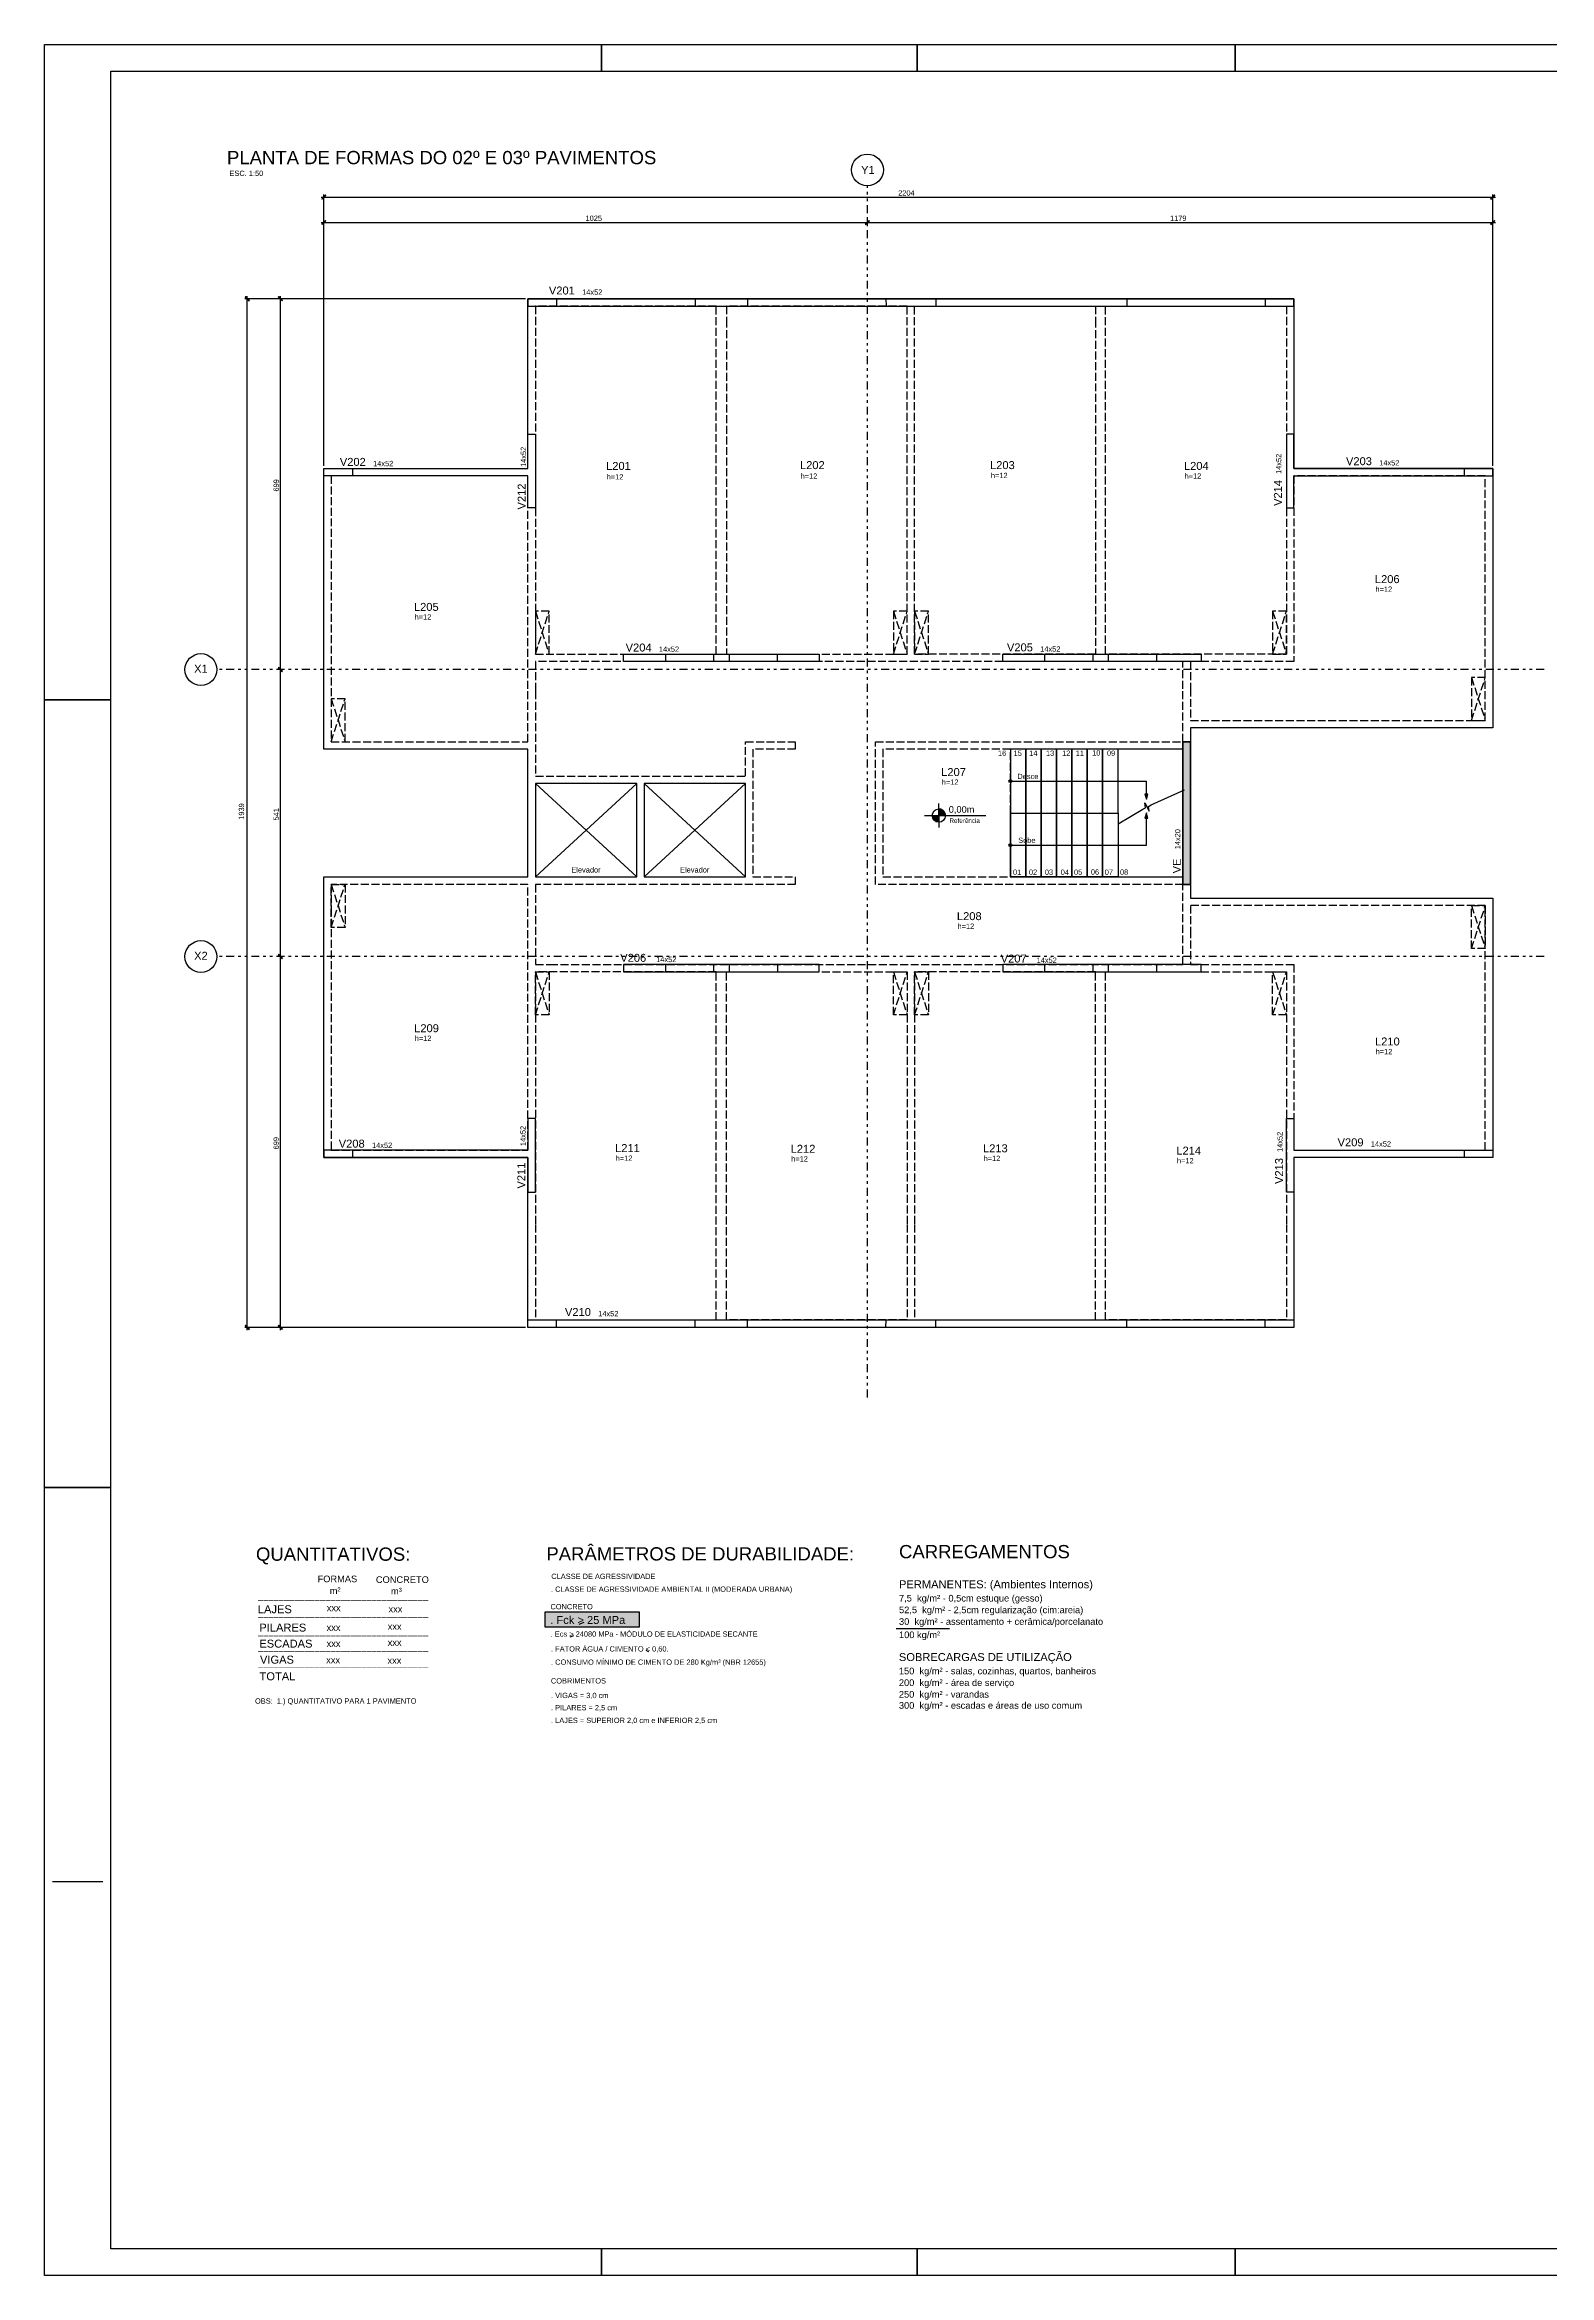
# Model space of a CAD drawing. Extents: x 0 to 119, y 0 to 84.
# Drawn here: x 0 to 56.7, y 0 to 84.1 of the extents above; entities that cross this region are included whole.
import ezdxf

# ---------------------------------------------------------------- set-up
doc = ezdxf.new("R2010")
doc.units = 0
doc.header["$MEASUREMENT"] = 0
doc.linetypes.add('ESTILO_TQS_0004', pattern=[1.09, 0.3, -0.15, 0.02, -0.15, 0.02, -0.15, 0.3])
doc.linetypes.add('ESTILO_TQS_0005', pattern=[0.4, 0.3, -0.1])
for name, color, linetype in [('1', 1, 'CONTINUOUS'), ('16', 10, 'CONTINUOUS'), ('2', 2, 'CONTINUOUS'), ('3', 3, 'CONTINUOUS'), ('4', 4, 'CONTINUOUS'), ('5', 5, 'CONTINUOUS'), ('7', 7, 'CONTINUOUS'), ('9', 254, 'CONTINUOUS')]:
    doc.layers.add(name, color=color, linetype=linetype)
doc.styles.add('TQS_ARIAL', font='arial.ttf')

msp = doc.modelspace()

# ---------------------------------------------------------------- linework, layer by layer
at = {"layer": '1', "linetype": 'Continuous'}
for p, q in [((10.4284, 78.349507), (54.7084, 78.349507)), ((10.5284, 76.597439), (10.5284, 78.449507)), ((54.6084, 76.806096), (54.6084, 78.449507)), ((10.4284, 77.392993), (31.1284, 77.392993)), ((10.5284, 68.219198), (10.5284, 77.492993)), ((30.9284, 77.392993), (54.7084, 77.392993)), ((31.0284, 77.363712), (31.0284, 77.492993)), ((31.0284, 77.363712), (31.0284, 77.492993)), ((54.6084, 68.219198), (54.6084, 77.492993)), ((9.679971, 74.519202), (7.544401, 74.519202)), ((7.644401, 35.639198), (7.644401, 74.619202)), ((18.1284, 74.519202), (8.793303, 74.519202)), ((8.893303, 60.4392), (8.893303, 74.619202)), ((8.893303, 49.6192), (8.893303, 60.6392)), ((8.824402, 60.5392), (8.793303, 60.5392)), ((8.824402, 60.5392), (8.793303, 60.5392)), ((18.5084, 56.239198), (22.3284, 52.719198)), ((18.5084, 52.719198), (22.3284, 56.239198)), ((22.6084, 56.239198), (26.4284, 52.719198)), ((22.6084, 52.719198), (26.4284, 56.239198)), ((36.418542, 56.334198), (41.548542, 56.334198)), ((41.548542, 55.845967), (41.548542, 56.334198)), ((41.731532, 55.438157), (42.9884, 55.999198)), ((33.17915, 55.033225), (35.491757, 55.033225)), ((33.469085, 55.033225), (33.969085, 55.033225)), ((33.719084, 55.017369), (33.469696, 55.017369)), ((33.719084, 55.001512), (33.471103, 55.001512)), ((33.719084, 54.985655), (33.473651, 54.985655)), ((33.719084, 54.969798), (33.477263, 54.969798)), ((33.719084, 54.953942), (33.481989, 54.953942)), ((33.719084, 54.938084), (33.487895, 54.938084)), ((33.719084, 54.922228), (33.495076, 54.922228)), ((33.719084, 54.906371), (33.503659, 54.906371)), ((33.719084, 54.890514), (33.513819, 54.890514)), ((33.719084, 54.874657), (33.525807, 54.874657)), ((33.719084, 54.858801), (33.539986, 54.858801)), ((33.719084, 54.842943), (33.556933, 54.842943)), ((33.719084, 54.827087), (33.577638, 54.827087)), ((33.719084, 54.81123), (33.604114, 54.81123)), ((33.719084, 54.795373), (33.642102, 54.795373)), ((33.719085, 55.283225), (33.719085, 55.491417)), ((33.719085, 55.283225), (33.719085, 54.783225)), ((33.719085, 54.783225), (33.719085, 55.283225)), ((33.719085, 55.271078), (33.796067, 55.271078)), ((33.719085, 55.255221), (33.834054, 55.255221)), ((33.719085, 55.239364), (33.86053, 55.239364)), ((33.719085, 55.223507), (33.881235, 55.223507)), ((33.719085, 55.207651), (33.898182, 55.207651)), ((33.719085, 55.191794), (33.912362, 55.191794)), ((33.719085, 55.175937), (33.924349, 55.175937)), ((33.719085, 55.16008), (33.934509, 55.16008)), ((33.719085, 55.144223), (33.943092, 55.144223)), ((33.719085, 55.128366), (33.950273, 55.128366)), ((33.719085, 55.112509), (33.956179, 55.112509)), ((33.719085, 55.096653), (33.960905, 55.096653)), ((33.719085, 55.080796), (33.964516, 55.080796)), ((33.719085, 55.064939), (33.967065, 55.064939)), ((33.719085, 55.049082), (33.968551, 55.049082)), ((33.719085, 54.783225), (33.719085, 54.583225)), ((40.478542, 54.719189), (41.410864, 55.27265)), ((41.548542, 53.924198), (41.548542, 54.940771)), ((36.418542, 53.924198), (41.548542, 53.924198)), ((9.041415, 49.7192), (8.793303, 49.7192)), ((9.041415, 49.7192), (8.793303, 49.7192)), ((8.893303, 35.639198), (8.893303, 49.8192)), ((10.695411, 35.739198), (7.544401, 35.739198)), ((18.1284, 35.739198), (8.793303, 35.739198)), ((32.117464, 24.383168), (34.117464, 24.383168))]:
    msp.add_line(p, q, dxfattribs=at)
at = {"layer": '1', "linetype": 'ESTILO_TQS_0005'}
for p, q in [((19.3084, 74.519202), (19.3084, 74.239202)), ((24.5284, 74.519202), (24.5284, 74.239202)), ((26.5084, 74.519202), (26.5084, 74.239202)), ((31.7284, 74.519202), (31.72986, 74.239202)), ((33.6084, 74.519202), (33.6084, 74.239202)), ((40.8084, 74.519202), (40.8084, 74.239202)), ((46.0284, 74.519202), (46.0284, 74.239202)), ((11.6084, 68.119198), (11.6084, 67.839198)), ((53.5284, 68.119198), (53.5284, 67.839198)), ((18.5084, 61.119202), (19.0284, 62.739202)), ((18.5084, 62.739202), (19.0284, 61.119202)), ((32.0084, 61.119202), (32.5284, 62.739202)), ((32.0084, 62.739202), (32.5284, 61.119202)), ((32.8084, 61.119202), (33.3284, 62.739202)), ((32.8084, 62.739202), (33.3284, 61.119202)), ((46.3084, 61.119202), (46.8284, 62.739202)), ((46.3084, 62.739202), (46.8284, 61.119202)), ((23.4084, 61.119202), (23.4084, 60.839202)), ((25.2284, 61.119202), (25.2284, 60.839202)), ((25.8084, 61.119202), (25.8084, 60.839202)), ((27.6284, 61.119202), (27.6284, 60.839202)), ((37.7084, 61.119202), (37.7084, 60.839202)), ((39.5284, 61.119202), (39.5284, 60.839202)), ((40.1084, 61.119202), (40.1084, 60.839202)), ((41.9284, 61.119202), (41.9284, 60.839202)), ((53.8084, 58.619198), (54.3284, 60.239198)), ((53.8084, 60.239198), (54.3284, 58.619198)), ((10.8084, 57.819198), (11.3284, 59.439198)), ((10.8084, 59.439198), (11.3284, 57.819198)), ((10.8084, 52.439202), (11.3284, 50.819202)), ((10.8084, 50.819202), (11.3284, 52.439202)), ((53.8084, 51.639202), (54.3284, 50.019202)), ((53.8084, 50.019202), (54.3284, 51.639202)), ((18.5084, 49.139198), (19.0284, 47.519198)), ((18.5084, 47.519198), (19.0284, 49.139198)), ((23.4084, 49.419198), (23.4084, 49.139198)), ((25.2284, 49.419198), (25.2284, 49.139198)), ((25.8084, 49.419198), (25.8084, 49.139198)), ((27.632302, 49.419198), (27.632302, 49.139198)), ((32.0084, 49.139198), (32.5284, 47.519198)), ((32.0084, 47.519198), (32.5284, 49.139198)), ((32.8084, 49.139198), (33.3284, 47.519198)), ((32.8084, 47.519198), (33.3284, 49.139198)), ((37.7084, 49.419198), (37.7084, 49.139198)), ((39.5284, 49.419198), (39.5284, 49.139198)), ((40.1084, 49.419198), (40.1084, 49.139198)), ((41.9284, 49.419198), (41.9284, 49.139198)), ((46.3084, 49.139198), (46.8284, 47.519198)), ((46.3084, 47.519198), (46.8284, 49.139198)), ((11.6084, 42.419202), (11.6084, 42.139202)), ((53.5284, 42.419202), (53.5284, 42.139202)), ((19.3084, 35.739198), (19.3084, 36.019198)), ((24.5284, 35.739198), (24.5284, 36.019198)), ((26.5084, 35.739198), (26.5084, 36.019198)), ((31.7284, 35.739198), (31.72986, 36.019198)), ((33.6084, 35.739198), (33.6084, 36.019198)), ((40.8084, 35.739198), (40.8084, 36.019198)), ((46.0284, 35.739198), (46.0284, 36.019198))]:
    msp.add_line(p, q, dxfattribs=at)
at = {"layer": '1', "linetype": 'Continuous'}
for points in [[(0.000062, 84.099942), (21.000062, 84.099942), (21.000062, 83.099942), (21.000062, 84.099942), (32.900062, 84.099942), (32.900062, 83.099942), (32.900062, 84.099942), (44.900062, 84.099942), (44.900062, 83.099942), (44.900062, 84.099942), (63.400062, 84.099942)], [(63.400062, -0.000058), (44.900062, -0.000058), (44.900062, 0.999942), (44.900062, -0.000058), (32.900062, -0.000058), (32.900062, 0.999942), (32.900062, -0.000058), (21.000062, -0.000058), (21.000062, 0.999942), (21.000062, -0.000058), (0.000062, -0.000058), (0.000062, 29.699942), (2.500062, 29.699942), (0.000062, 29.699942), (0.000062, 59.399942), (2.500062, 59.399942), (0.000062, 59.399942), (0.000062, 84.099942)], [(10.466517, 78.269946), (10.609423, 78.412852), (10.591745, 78.430529), (10.448839, 78.287624), (10.466517, 78.269946)], [(54.546517, 78.269946), (54.689423, 78.412852), (54.671745, 78.430529), (54.528839, 78.287624), (54.546517, 78.269946)], [(10.466517, 77.313432), (10.609423, 77.456338), (10.591745, 77.474016), (10.448839, 77.33111), (10.466517, 77.313432)], [(30.966517, 77.313432), (31.109423, 77.456338), (31.091745, 77.474016), (30.948839, 77.33111), (30.966517, 77.313432)], [(30.966517, 77.313432), (31.109423, 77.456338), (31.091745, 77.474016), (30.948839, 77.33111), (30.966517, 77.313432)], [(54.546517, 77.313432), (54.689423, 77.456338), (54.671745, 77.474016), (54.528839, 77.33111), (54.546517, 77.313432)], [(7.723961, 74.457319), (7.581056, 74.600224), (7.563378, 74.582547), (7.706284, 74.439641), (7.723961, 74.457319)], [(8.972864, 74.457319), (8.829958, 74.600224), (8.812281, 74.582547), (8.955186, 74.439641), (8.972864, 74.457319)], [(8.972864, 60.477317), (8.829958, 60.620223), (8.812281, 60.602545), (8.955186, 60.459639), (8.972864, 60.477317)], [(8.972864, 60.477317), (8.829958, 60.620223), (8.812281, 60.602545), (8.955186, 60.459639), (8.972864, 60.477317)], [(36.418542, 55.129198), (36.998542, 55.129198), (36.998542, 57.539198), (36.418542, 57.539198), (36.418542, 55.129198)], [(36.998542, 55.129198), (37.578542, 55.129198), (37.578542, 57.539198), (36.998542, 57.539198), (36.998542, 55.129198)], [(37.578542, 55.129198), (38.158542, 55.129198), (38.158542, 57.539198), (37.578542, 57.539198), (37.578542, 55.129198)], [(38.158542, 55.129198), (38.738542, 55.129198), (38.738542, 57.539198), (38.158542, 57.539198), (38.158542, 55.129198)], [(38.738542, 55.129198), (39.318542, 55.129198), (39.318542, 57.539198), (38.738542, 57.539198), (38.738542, 55.129198)], [(39.318542, 55.129198), (39.898542, 55.129198), (39.898542, 57.539198), (39.318542, 57.539198), (39.318542, 55.129198)], [(39.898542, 55.129198), (40.478542, 55.129198), (40.478542, 57.539198), (39.898542, 57.539198), (39.898542, 55.129198)], [(41.410871, 55.272637), (41.517761, 55.327805), (41.488454, 55.515723), (41.653958, 55.195053), (41.624651, 55.382972), (41.731541, 55.43814)], [(33.719085, 55.283225), (33.719085, 55.033225), (33.969085, 55.033225), (33.968551, 55.049082), (33.967065, 55.064939), (33.964516, 55.080796), (33.960905, 55.096653), (33.956179, 55.112509), (33.950273, 55.128366), (33.943092, 55.144223), (33.934509, 55.16008), (33.924214, 55.175937), (33.912183, 55.191794), (33.898046, 55.207651), (33.881074, 55.223507), (33.860361, 55.239364), (33.833794, 55.255221), (33.79572, 55.271078), (33.76735, 55.278521), (33.749346, 55.281387), (33.73122, 55.28293), (33.719085, 55.283225)], [(36.418542, 55.129198), (36.998542, 55.129198), (36.998542, 52.719198), (36.418542, 52.719198), (36.418542, 55.129198)], [(36.998542, 55.129198), (37.578542, 55.129198), (37.578542, 52.719198), (36.998542, 52.719198), (36.998542, 55.129198)], [(37.578542, 55.129198), (38.158542, 55.129198), (38.158542, 52.719198), (37.578542, 52.719198), (37.578542, 55.129198)], [(38.158542, 55.129198), (38.738542, 55.129198), (38.738542, 52.719198), (38.158542, 52.719198), (38.158542, 55.129198)], [(38.738542, 55.129198), (39.318542, 55.129198), (39.318542, 52.719198), (38.738542, 52.719198), (38.738542, 55.129198)], [(39.318542, 55.129198), (39.898542, 55.129198), (39.898542, 52.719198), (39.318542, 52.719198), (39.318542, 55.129198)], [(39.898542, 55.129198), (40.478542, 55.129198), (40.478542, 52.719198), (39.898542, 52.719198), (39.898542, 55.129198)], [(8.972864, 49.657317), (8.829958, 49.800223), (8.812281, 49.782545), (8.955186, 49.639639), (8.972864, 49.657317)], [(8.972864, 49.657317), (8.829958, 49.800223), (8.812281, 49.782545), (8.955186, 49.639639), (8.972864, 49.657317)], [(7.723961, 35.677316), (7.581056, 35.820221), (7.563378, 35.802543), (7.706284, 35.659638), (7.723961, 35.677316)], [(8.972864, 35.677316), (8.829958, 35.820221), (8.812281, 35.802543), (8.955186, 35.659638), (8.972864, 35.677316)]]:
    msp.add_lwpolyline(points, dxfattribs=at)
at = {"layer": '1', "linetype": 'ESTILO_TQS_0005'}
for points in [[(18.5084, 73.819202), (18.5084, 61.119202), (25.3284, 61.119202), (25.3284, 74.239202), (18.5084, 74.239202), (18.5084, 73.819202)], [(25.7084, 73.729202), (25.7084, 61.119202), (32.5284, 61.119202), (32.5284, 74.239202), (25.7084, 74.239202), (25.7084, 73.729202)], [(39.6284, 73.729202), (39.6284, 61.119202), (32.8084, 61.119202), (32.8084, 74.239202), (39.6284, 74.239202), (39.6284, 73.729202)], [(46.8284, 73.819202), (46.8284, 61.119202), (40.0084, 61.119202), (40.0084, 74.239202), (46.8284, 74.239202), (46.8284, 73.819202)], [(10.8084, 66.639198), (10.8084, 57.819198), (18.2284, 57.819198), (18.2284, 67.839198), (10.8084, 67.839198), (10.8084, 66.639198)], [(43.2084, 59.829202), (43.2084, 58.619198), (54.3284, 58.619198), (54.3284, 67.839198), (47.1084, 67.839198), (47.1084, 60.839202), (43.2084, 60.839202), (43.2084, 59.829202)], [(18.5084, 61.119202), (19.0284, 61.119202), (19.0284, 62.739202), (18.5084, 62.739202), (18.5084, 61.119202)], [(32.0084, 61.119202), (32.5284, 61.119202), (32.5284, 62.739202), (32.0084, 62.739202), (32.0084, 61.119202)], [(32.8084, 61.119202), (33.3284, 61.119202), (33.3284, 62.739202), (32.8084, 62.739202), (32.8084, 61.119202)], [(46.3084, 61.119202), (46.8284, 61.119202), (46.8284, 62.739202), (46.3084, 62.739202), (46.3084, 61.119202)], [(18.5084, 59.719202), (18.5084, 56.519198), (26.4284, 56.519198), (26.4284, 57.819198), (28.3084, 57.819198), (28.3084, 57.539198), (26.7084, 57.539198), (26.7084, 52.719198), (28.3084, 52.719198), (28.3084, 52.439198), (18.5084, 52.439198), (18.5084, 49.419198), (19.059934, 49.419198), (42.9284, 49.419198), (42.9284, 52.439198), (31.3284, 52.439198), (31.3284, 57.819198), (42.9284, 57.819198), (42.9284, 60.839202), (18.5084, 60.839202), (18.5084, 59.719202)], [(53.8084, 58.619198), (54.3284, 58.619198), (54.3284, 60.239198), (53.8084, 60.239198), (53.8084, 58.619198)], [(10.8084, 57.819198), (11.3284, 57.819198), (11.3284, 59.439198), (10.8084, 59.439198), (10.8084, 57.819198)], [(31.6084, 56.319198), (31.6084, 52.719198), (36.418542, 52.719198), (36.418542, 57.539198), (31.6084, 57.539198), (31.6084, 56.319198)], [(10.8084, 51.547749), (10.8084, 42.419202), (18.2284, 42.419202), (18.2284, 52.439202), (10.8084, 52.439202), (10.8084, 51.547749)], [(10.8084, 52.439202), (11.3284, 52.439202), (11.3284, 50.819202), (10.8084, 50.819202), (10.8084, 52.439202)], [(43.2084, 50.719292), (43.2084, 49.419198), (47.1084, 49.419198), (47.1084, 42.419202), (54.3284, 42.419202), (54.3284, 51.639202), (43.2084, 51.639202), (43.2084, 50.719292)], [(53.8084, 51.639202), (54.3284, 51.639202), (54.3284, 50.019202), (53.8084, 50.019202), (53.8084, 51.639202)], [(18.5084, 39.619198), (18.5084, 36.019198), (25.3284, 36.019198), (25.3284, 49.139198), (18.5084, 49.139198), (18.5084, 39.619198)], [(18.5084, 49.139198), (19.0284, 49.139198), (19.0284, 47.519198), (18.5084, 47.519198), (18.5084, 49.139198)], [(32.5284, 39.619198), (32.5284, 36.019198), (25.7084, 36.019198), (25.7084, 49.139198), (32.5284, 49.139198), (32.5284, 39.619198)], [(32.0084, 49.139198), (32.5284, 49.139198), (32.5284, 47.519198), (32.0084, 47.519198), (32.0084, 49.139198)], [(32.8084, 39.619198), (32.8084, 36.019198), (39.6284, 36.019198), (39.6284, 49.139198), (32.8084, 49.139198), (32.8084, 39.619198)], [(32.8084, 49.139198), (33.3284, 49.139198), (33.3284, 47.519198), (32.8084, 47.519198), (32.8084, 49.139198)], [(46.8284, 39.619198), (46.8284, 36.019198), (40.0084, 36.019198), (40.0084, 49.139198), (46.8284, 49.139198), (46.8284, 39.619198)], [(46.3084, 49.139198), (46.8284, 49.139198), (46.8284, 47.519198), (46.3084, 47.519198), (46.3084, 49.139198)]]:
    msp.add_lwpolyline(points, dxfattribs=at)
at = {"layer": '1', "linetype": 'Continuous'}
for centre, radius in [((31.0284, 79.374159), 0.6), ((5.894009, 60.5392), 0.6), ((33.719085, 55.033225), 0.25), ((5.894009, 49.7192), 0.6)]:
    msp.add_circle(centre, radius, dxfattribs=at)
for points in [[(10.466517, 78.269946), (10.591745, 78.430529), (10.448839, 78.287624)], [(10.466517, 78.269946), (10.448839, 78.287624), (10.466517, 78.269946)], [(10.466517, 78.269946), (10.609423, 78.412852), (10.591745, 78.430529)], [(54.546517, 78.269946), (54.671745, 78.430529), (54.528839, 78.287624)], [(54.546517, 78.269946), (54.528839, 78.287624), (54.546517, 78.269946)], [(54.546517, 78.269946), (54.689423, 78.412852), (54.671745, 78.430529)], [(10.466517, 77.313432), (10.591745, 77.474016), (10.448839, 77.33111)], [(10.466517, 77.313432), (10.609423, 77.456338), (10.591745, 77.474016)], [(30.966517, 77.313432), (31.091745, 77.474016), (30.948839, 77.33111)], [(30.966517, 77.313432), (31.091745, 77.474016), (30.948839, 77.33111)], [(30.966517, 77.313432), (31.109423, 77.456338), (31.091745, 77.474016)], [(30.966517, 77.313432), (31.109423, 77.456338), (31.091745, 77.474016)], [(54.546517, 77.313432), (54.671745, 77.474016), (54.528839, 77.33111)], [(54.546517, 77.313432), (54.689423, 77.456338), (54.671745, 77.474016)], [(10.466517, 77.313432), (10.448839, 77.33111), (10.466517, 77.313432)], [(30.966517, 77.313432), (30.948839, 77.33111), (30.966517, 77.313432)], [(30.966517, 77.313432), (30.948839, 77.33111), (30.966517, 77.313432)], [(54.546517, 77.313432), (54.528839, 77.33111), (54.546517, 77.313432)], [(7.723961, 74.457319), (7.581056, 74.600224), (7.563378, 74.582547)], [(7.723961, 74.457319), (7.563378, 74.582547), (7.706284, 74.439641)], [(7.723961, 74.457319), (7.706284, 74.439641), (7.723961, 74.457319)], [(8.972864, 74.457319), (8.829958, 74.600224), (8.812281, 74.582547)], [(8.972864, 74.457319), (8.812281, 74.582547), (8.955186, 74.439641)], [(8.972864, 74.457319), (8.955186, 74.439641), (8.972864, 74.457319)], [(8.972864, 60.477317), (8.829958, 60.620223), (8.812281, 60.602545)], [(8.972864, 60.477317), (8.829958, 60.620223), (8.812281, 60.602545)], [(8.972864, 60.477317), (8.812281, 60.602545), (8.955186, 60.459639)], [(8.972864, 60.477317), (8.812281, 60.602545), (8.955186, 60.459639)], [(8.972864, 60.477317), (8.955186, 60.459639), (8.972864, 60.477317)], [(8.972864, 60.477317), (8.955186, 60.459639), (8.972864, 60.477317)], [(8.972864, 49.657317), (8.829958, 49.800223), (8.812281, 49.782545)], [(8.972864, 49.657317), (8.829958, 49.800223), (8.812281, 49.782545)], [(8.972864, 49.657317), (8.812281, 49.782545), (8.955186, 49.639639)], [(8.972864, 49.657317), (8.812281, 49.782545), (8.955186, 49.639639)], [(8.972864, 49.657317), (8.955186, 49.639639), (8.972864, 49.657317)], [(8.972864, 49.657317), (8.955186, 49.639639), (8.972864, 49.657317)], [(7.723961, 35.677316), (7.581056, 35.820221), (7.563378, 35.802543)], [(7.723961, 35.677316), (7.563378, 35.802543), (7.706284, 35.659638)], [(7.723961, 35.677316), (7.706284, 35.659638), (7.723961, 35.677316)], [(8.972864, 35.677316), (8.829958, 35.820221), (8.812281, 35.802543)], [(8.972864, 35.677316), (8.812281, 35.802543), (8.955186, 35.659638)], [(8.972864, 35.677316), (8.955186, 35.659638), (8.972864, 35.677316)]]:
    msp.add_solid(points, dxfattribs=at)
at = {"layer": '16', "linetype": 'Continuous'}
msp.add_lwpolyline([(42.9284, 57.819198), (43.2084, 57.819198), (43.2084, 52.439198), (42.9284, 52.439198), (42.9284, 57.819198)], dxfattribs=at)
for points in [[(42.9284, 57.819198), (43.2084, 57.819198), (43.2084, 52.439198)], [(42.9284, 57.819198), (43.2084, 52.439198), (42.9284, 52.439198)], [(42.9284, 57.819198), (42.9284, 52.439198), (42.9284, 57.819198)]]:
    msp.add_solid(points, dxfattribs=at)
at = {"layer": '2', "linetype": 'ESTILO_TQS_0004'}
for p, q in [((31.0284, 33.100425), (31.0284, 78.774159)), ((56.54686, 60.5392), (6.494009, 60.5392)), ((56.54686, 49.7192), (6.494009, 49.7192))]:
    msp.add_line(p, q, dxfattribs=at)
at = {"layer": '2', "linetype": 'Continuous'}
for p, q in [((31.0284, 77.263712), (31.0284, 77.263712)), ((31.0284, 77.263712), (31.0284, 77.263712)), ((54.6084, 76.706096), (54.6084, 76.706096)), ((10.5284, 76.497439), (10.5284, 76.497439)), ((9.779971, 74.519202), (9.779971, 74.519202)), ((18.2284, 74.519202), (18.2284, 74.519202)), ((10.5284, 68.119198), (10.5284, 68.119198)), ((54.6084, 68.119198), (54.6084, 68.119198)), ((8.924402, 60.5392), (8.924402, 60.5392)), ((8.924402, 60.5392), (8.924402, 60.5392)), ((9.141415, 49.7192), (9.141415, 49.7192)), ((9.141415, 49.7192), (9.141415, 49.7192)), ((10.795411, 35.739198), (10.795411, 35.739198)), ((18.2284, 35.739198), (18.2284, 35.739198)), ((20.156247, 24.549828), (20.341433, 24.630958)), ((19.823528, 24.068717), (19.954945, 24.129097)), ((22.668439, 23.564635), (22.778544, 23.51491))]:
    msp.add_line(p, q, dxfattribs=at)
for points in [[(41.492542, 55.845967), (41.548542, 55.649967), (41.604542, 55.845967), (41.492542, 55.845967)], [(41.604542, 54.940771), (41.548542, 55.136771), (41.492542, 54.940771), (41.604542, 54.940771)]]:
    msp.add_lwpolyline(points, dxfattribs=at)
for centre in [(36.418542, 56.334198), (36.418542, 53.924198)]:
    msp.add_circle(centre, 0.053637, dxfattribs=at)
for points in [[(36.47218, 56.334198), (36.391723, 56.38065), (36.368139, 56.352544)], [(36.47218, 56.334198), (36.368139, 56.352544), (36.368139, 56.315853)], [(36.47218, 56.334198), (36.427856, 56.387021), (36.391723, 56.38065)], [(36.47218, 56.334198), (36.459631, 56.368676), (36.427856, 56.387021)], [(36.47218, 56.334198), (36.368139, 56.315853), (36.391723, 56.287747)], [(36.47218, 56.334198), (36.391723, 56.287747), (36.427856, 56.281376)], [(36.47218, 56.334198), (36.427856, 56.281376), (36.459631, 56.299721)], [(36.47218, 56.334198), (36.459631, 56.299721), (36.47218, 56.334198)], [(41.492542, 55.845967), (41.548542, 55.649967), (41.604542, 55.845967)], [(41.492542, 55.845967), (41.604542, 55.845967), (41.492542, 55.845967)], [(41.604542, 54.940771), (41.548542, 55.136771), (41.492542, 54.940771)], [(41.604542, 54.940771), (41.492542, 54.940771), (41.604542, 54.940771)], [(36.47218, 53.924198), (36.391723, 53.97065), (36.368139, 53.942544)], [(36.47218, 53.924198), (36.368139, 53.942544), (36.368139, 53.905853)], [(36.47218, 53.924198), (36.368139, 53.905853), (36.391723, 53.877747)], [(36.47218, 53.924198), (36.427856, 53.977021), (36.391723, 53.97065)], [(36.47218, 53.924198), (36.391723, 53.877747), (36.427856, 53.871376)], [(36.47218, 53.924198), (36.459631, 53.958676), (36.427856, 53.977021)], [(36.47218, 53.924198), (36.427856, 53.871376), (36.459631, 53.889721)], [(36.47218, 53.924198), (36.459631, 53.889721), (36.47218, 53.924198)]]:
    msp.add_solid(points, dxfattribs=at)
at = {"layer": '3', "linetype": 'Continuous'}
for points in [[(47.1084, 74.519202), (47.1084, 68.119198), (54.6084, 68.119198), (54.6084, 58.339198), (43.2084, 58.339198), (43.2084, 51.919202), (54.6084, 51.919202), (54.6084, 42.139202), (47.1084, 42.139202), (47.1084, 35.739198), (18.2284, 35.739198), (18.2284, 42.139202), (10.5284, 42.139202), (10.5284, 52.719202), (18.2284, 52.719202), (18.2284, 57.539198), (10.5284, 57.539198), (10.5284, 68.119198), (18.2284, 68.119198), (18.2284, 74.519202), (47.1084, 74.519202)], [(36.418542, 57.539198), (36.418542, 52.719198), (42.9284, 52.719198), (42.9284, 57.539198), (36.418542, 57.539198)], [(18.5084, 55.419198), (18.5084, 52.719198), (22.3284, 52.719198), (22.3284, 56.239198), (18.5084, 56.239198), (18.5084, 55.419198)], [(22.6084, 55.419198), (22.6084, 52.719198), (26.4284, 52.719198), (26.4284, 56.239198), (22.6084, 56.239198), (22.6084, 55.419198)]]:
    msp.add_lwpolyline(points, dxfattribs=at)
at = {"layer": '4', "linetype": 'Continuous'}
for points in [[(47.1084, 74.519202), (18.2284, 74.519202), (18.2284, 74.239202), (47.1084, 74.239202), (47.1084, 74.519202)], [(10.5284, 68.119198), (18.2284, 68.119198), (18.2284, 69.419202), (18.5084, 69.419202), (18.5084, 66.639202), (18.2284, 66.639202), (18.2284, 67.839198), (10.5284, 67.839198), (10.5284, 68.119198)], [(54.6084, 68.119198), (47.1084, 68.119198), (47.1084, 69.419202), (46.8284, 69.419202), (46.8284, 66.639202), (47.1084, 66.639202), (47.1084, 67.839198), (54.6084, 67.839198), (54.6084, 68.119198)], [(21.8284, 61.119202), (29.2084, 61.119202), (29.2084, 60.839202), (21.8284, 60.839202), (21.8284, 61.119202)], [(36.1284, 61.119202), (43.6084, 61.119202), (43.6084, 60.839202), (36.1284, 60.839202), (36.1284, 61.119202)], [(42.9284, 57.819198), (42.9284, 52.439198), (43.2084, 52.439198), (43.2084, 57.819198), (42.9284, 57.819198)], [(21.8284, 49.139198), (29.2084, 49.139198), (29.2084, 49.419198), (21.8284, 49.419198), (21.8284, 49.139198)], [(36.1284, 49.139198), (43.6084, 49.139198), (43.6084, 49.419198), (36.1284, 49.419198), (36.1284, 49.139198)], [(10.5284, 42.139202), (18.2284, 42.139202), (18.2284, 40.839198), (18.5084, 40.839198), (18.5084, 43.619198), (18.2284, 43.619198), (18.2284, 42.419202), (10.5284, 42.419202), (10.5284, 42.139202)], [(54.6084, 42.139202), (47.1084, 42.139202), (47.1084, 40.839198), (46.8284, 40.839198), (46.8284, 43.619198), (47.1084, 43.619198), (47.1084, 42.419202), (54.6084, 42.419202), (54.6084, 42.139202)], [(47.1084, 35.739198), (18.2284, 35.739198), (18.2284, 36.019198), (47.1084, 36.019198), (47.1084, 35.739198)], [(18.873333, 25.020963), (22.418137, 25.020963), (22.418137, 24.436727), (18.873333, 24.436727), (18.873333, 25.020963)]]:
    msp.add_lwpolyline(points, dxfattribs=at)
at = {"layer": '7', "linetype": 'Continuous'}
for p, q in [((2.500062, 83.099942), (117.900062, 83.099942)), ((2.500062, 0.999942), (2.500062, 83.099942)), ((0.300062, 14.849942), (2.200062, 14.849942)), ((117.900062, 0.999942), (2.500062, 0.999942))]:
    msp.add_line(p, q, dxfattribs=at)
at = {"layer": '9', "linetype": 'Continuous'}
msp.add_lwpolyline([(18.873333, 25.020963), (22.418137, 25.020963), (22.418137, 24.436727), (18.873333, 24.436727), (18.873333, 25.020963)], dxfattribs=at)
for points in [[(18.873333, 25.020963), (22.418137, 25.020963), (22.418137, 24.436727)], [(18.873333, 25.020963), (22.418137, 24.436727), (18.873333, 24.436727)], [(18.873333, 25.020963), (18.873333, 24.436727), (18.873333, 25.020963)]]:
    msp.add_solid(points, dxfattribs=at)

# ---------------------------------------------------------------- texts
at = {"layer": '1', "linetype": 'Continuous', "style": 'TQS_ARIAL'}
for s, height, p in [('Referência', 0.17, (34.121903, 54.758986)), ('_________________________________', 0.25, (8.052694, 25.492301)), ('_________________________________', 0.25, (8.052694, 24.860812)), ('_________________________________', 0.25, (8.052694, 24.170164)), ('_________________________________', 0.25, (8.052694, 23.572239)), ('_________________________________', 0.25, (8.052694, 22.964895))]:
    msp.add_text(s, height=height, dxfattribs=at).set_placement(p)
at = {"layer": '2', "linetype": 'Continuous', "style": 'TQS_ARIAL'}
for s, height, p in [('ESC. 1:50', 0.2, (6.972867, 79.148455)), ('2204', 0.2, (32.1884, 78.409507)), ('1025', 0.2, (20.3984, 77.452993)), ('1179', 0.2, (42.4384, 77.452993)), ('14x52', 0.2, (20.270716, 74.667916)), ('14x52', 0.2, (12.386924, 68.207389)), ('14x52', 0.2, (50.328951, 68.232786)), ('h=12', 0.2, (21.195729, 67.704895)), ('h=12', 0.2, (28.507874, 67.734086)), ('h=12', 0.2, (35.684405, 67.756554)), ('h=12', 0.2, (42.986813, 67.73785)), ('h=12', 0.2, (50.187393, 63.470029)), ('h=12', 0.2, (13.951012, 62.422839)), ('14x52', 0.2, (23.165876, 61.20784)), ('14x52', 0.2, (37.544747, 61.214108)), ('16', 0.2, (35.951248, 57.286214)), ('15', 0.2, (36.541248, 57.286214)), ('14', 0.2, (37.131248, 57.286214)), ('13', 0.2, (37.761248, 57.286214)), ('12', 0.2, (38.371248, 57.286214)), ('11', 0.2, (38.881248, 57.286214)), ('10', 0.2, (39.501977, 57.296716)), ('09', 0.2, (40.061248, 57.286214)), ('h=12', 0.2, (33.832753, 56.195964)), ('Desce', 0.2, (36.681979, 56.411183)), ('0,00m', 0.25, (34.093732, 55.140642)), ('Sobe', 0.2, (36.714656, 54.002907)), ('Elevador', 0.2, (19.864172, 52.887621)), ('Elevador', 0.2, (23.964172, 52.887621)), ('01', 0.2, (36.518123, 52.800079)), ('02', 0.2, (37.118123, 52.800079)), ('03', 0.2, (37.718123, 52.800079)), ('04', 0.2, (38.318123, 52.800079)), ('05', 0.2, (38.818123, 52.800079)), ('06', 0.2, (39.454998, 52.807969)), ('07', 0.2, (39.978123, 52.800079)), ('08', 0.2, (40.55179, 52.804852)), ('h=12', 0.2, (34.425952, 50.763573)), ('14x52', 0.2, (23.061413, 49.509728)), ('14x52', 0.2, (37.409363, 49.48183)), ('h=12', 0.2, (13.959956, 46.53874)), ('h=12', 0.2, (50.191727, 46.038622)), ('14x52', 0.2, (12.346878, 42.505004)), ('h=12', 0.2, (21.535896, 42.018818)), ('h=12', 0.2, (28.155059, 41.992962)), ('h=12', 0.2, (35.409477, 42.011617)), ('h=12', 0.2, (42.70032, 41.923215)), ('14x52', 0.2, (50.012631, 42.554658)), ('14x52', 0.2, (20.876748, 36.155814)), ('FORMAS', 0.25, (10.293295, 26.132573)), ('CONCRETO', 0.25, (12.49197, 26.104675)), ('LAJES', 0.3, (8.041454, 24.963122)), ('xxx', 0.25, (10.639845, 25.039362)), ('m²', 0.25, (10.752884, 25.685206)), ('m³', 0.25, (13.063265, 25.669801)), ('. CLASSE DE AGRESSIVIDADE AMBIENTAL II (MODERADA URBANA)', 0.2, (19.095928, 25.770198)), ('7,5  kg/m² - 0,5cm estuque (gesso)', 0.25, (32.219682, 25.404544)), ('PILARES', 0.3, (8.097747, 24.272036)), ('xxx', 0.25, (10.63341, 24.299177)), ('xxx', 0.25, (12.937564, 24.338497)), ('xxx', 0.25, (12.96902, 24.994323)), ('. Fck > 25 MPa', 0.3, (19.068658, 24.558775)), ('30  kg/m² - assentamento + cerâmica/porcelanato', 0.25, (32.219682, 24.524544)), ('52,5  kg/m² - 2,5cm regularização (cim:areia)', 0.25, (32.219682, 24.964544)), ('ESCADAS', 0.3, (8.097747, 23.666508)), ('xxx', 0.25, (10.63341, 23.693648)), ('xxx', 0.25, (12.937564, 23.732968)), ('. Ecs > 24080 MPa - MÓDULO DE ELASTICIDADE SECANTE', 0.2, (19.085785, 24.078908)), ('. FATOR ÁGUA / CIMENTO < 0,60.', 0.2, (19.097719, 23.518661)), ('100 kg/m²', 0.25, (32.219682, 24.024544)), ('TOTAL', 0.3, (8.105789, 22.43609)), ('VIGAS', 0.3, (8.121873, 23.063362)), ('xxx', 0.25, (10.618397, 23.073822)), ('xxx', 0.25, (12.9297, 23.056664)), ('. CONSUMO MÍNIMO DE CIMENTO DE 280 Kg/m³ (NBR 12655)', 0.2, (19.097719, 23.018661)), ('150  kg/m² - salas, cozinhas, quartos, banheiros', 0.25, (32.214857, 22.66074)), ('. VIGAS = 3,0 cm', 0.2, (19.097719, 21.763134)), ('200  kg/m² - área de serviço', 0.25, (32.214857, 22.22074)), ('250  kg/m² - varandas', 0.25, (32.214857, 21.78074)), ('OBS:  1.) QUANTITATIVO PARA 1 PAVIMENTO', 0.2, (7.935342, 21.553891)), ('. PILARES = 2,5 cm', 0.2, (19.097719, 21.302739)), ('. LAJES = SUPERIOR 2,0 cm e INFERIOR 2,5 cm', 0.2, (19.097719, 20.82324)), ('300  kg/m² - escadas e áreas de uso comum', 0.25, (32.214857, 21.362255))]:
    msp.add_text(s, height=height, dxfattribs=at).set_placement(p)
for s, p in [('14x52', (18.156401, 68.176496)), ('14x52', (46.636999, 67.914034)), ('699', (8.833303, 67.249201)), ('1939', (7.523543, 54.876568)), ('541', (8.833303, 54.8492)), ('14x20', (42.825992, 53.763078)), ('699', (8.833303, 42.449199)), ('14x52', (18.141764, 42.576109)), ('14x52', (46.681175, 42.352745))]:
    msp.add_text(s, height=0.2, rotation=90, dxfattribs=at).set_placement(p)
at = {"layer": '4', "linetype": 'Continuous', "style": 'TQS_ARIAL'}
for s, height, p in [('Y1', 0.3, (30.790221, 79.223847)), ('V201', 0.3, (19.015851, 74.679811)), ('V202', 0.3, (11.132059, 68.219284)), ('L201', 0.3, (21.172896, 68.067047)), ('L202', 0.3, (28.485041, 68.096237)), ('L203', 0.3, (35.651759, 68.096237)), ('L204', 0.3, (42.963904, 68.067047)), ('V203', 0.3, (49.074086, 68.244681)), ('L206', 0.3, (50.164483, 63.799226)), ('L205', 0.3, (13.928103, 62.752036)), ('V204', 0.3, (21.911011, 61.219735)), ('V205', 0.3, (36.289882, 61.226003)), ('X1', 0.3, (5.637288, 60.420224)), ('L207', 0.3, (33.809843, 56.525162)), ('L208', 0.3, (34.403042, 51.09277)), ('X2', 0.3, (5.637288, 49.600224)), ('V206', 0.3, (21.706548, 49.521623)), ('V207', 0.3, (36.054499, 49.493725)), ('L209', 0.3, (13.937047, 46.867937)), ('L210', 0.3, (50.168818, 46.367819)), ('V208', 0.3, (11.092013, 42.516899)), ('L211', 0.3, (21.512986, 42.348016)), ('L212', 0.3, (28.13215, 42.322159)), ('L213', 0.3, (35.386567, 42.340814)), ('L214', 0.3, (42.677411, 42.252413)), ('V209', 0.3, (48.757766, 42.566553)), ('V210', 0.3, (19.621883, 36.167709)), ('CLASSE DE AGRESSIVIDADE', 0.2, (19.107355, 26.254095)), ('PERMANENTES: (Ambientes Internos)', 0.3, (32.219682, 25.904544)), ('CONCRETO', 0.2, (19.07513, 25.110185)), ('SOBRECARGAS DE UTILIZAÇÃO', 0.3, (32.214857, 23.16074)), ('COBRIMENTOS', 0.2, (19.091356, 22.314196))]:
    msp.add_text(s, height=height, dxfattribs=at).set_placement(p)
for s, p in [('V212', (18.141119, 66.572744)), ('V214', (46.656586, 66.70778)), ('VE', (42.845289, 52.856525)), ('V213', (46.700761, 41.146491)), ('V211', (18.126482, 40.972358))]:
    msp.add_text(s, height=0.3, rotation=90, dxfattribs=at).set_placement(p)
at = {"layer": '5', "linetype": 'Continuous', "style": 'TQS_ARIAL'}
for s, p in [('PLANTA DE FORMAS DO 02º E 03º PAVIMENTOS', (6.876848, 79.59155)), ('QUANTITATIVOS:', (7.970798, 26.940917)), ('PARÂMETROS DE DURABILIDADE:', (18.922111, 26.951303)), ('CARREGAMENTOS', (32.219682, 27.035106))]:
    msp.add_text(s, height=0.5, dxfattribs=at).set_placement(p)

doc.saveas('drawing.dxf')
